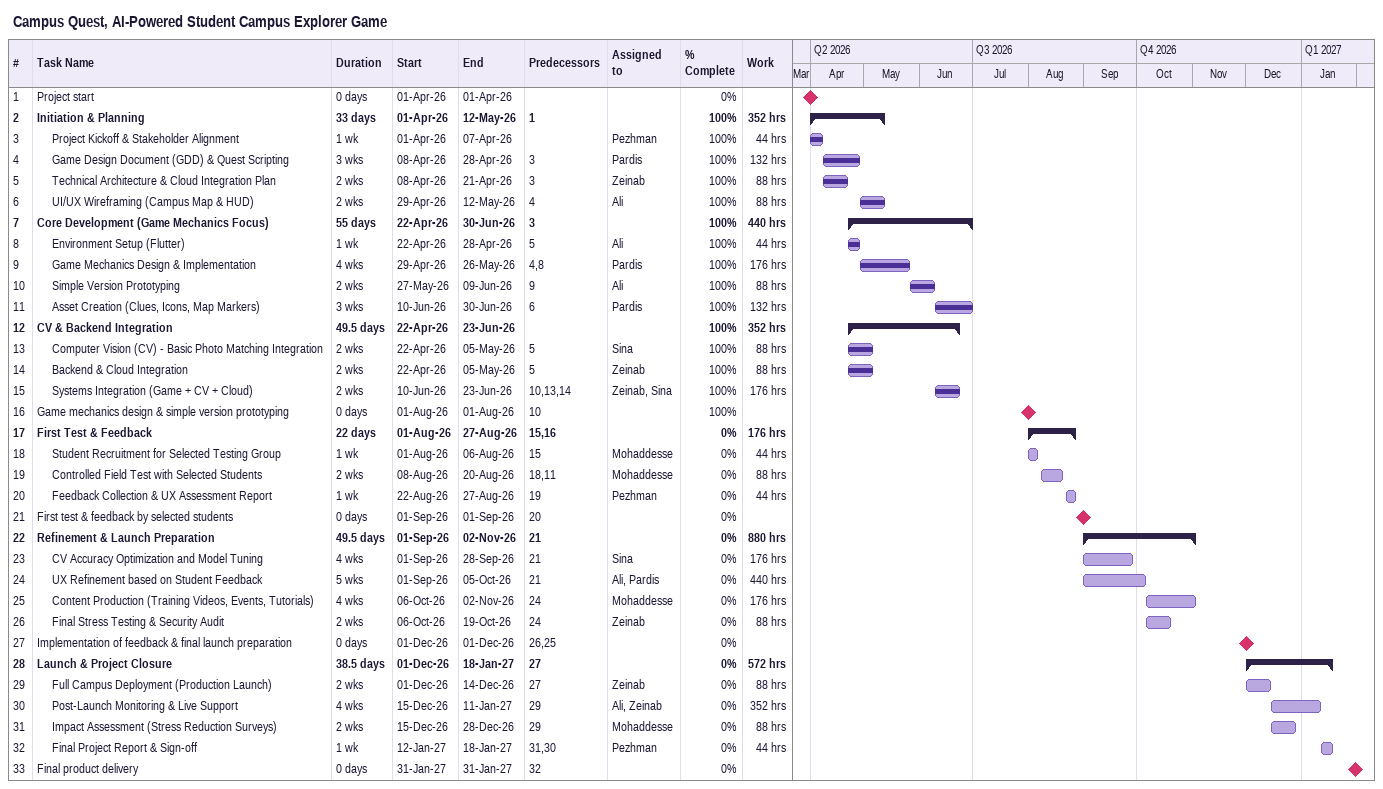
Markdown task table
Campus Quest, AI-Powered Student Campus Explorer Game

| ID | Level | Task | Duration | Start | Finish | Predecessors | Resources | % complete | Work (h) |
|---|---|---|---|---|---|---|---|---|---|
| 1 | 1 | Project start | 0d | 2026-04-01 | 2026-04-01 |  |  | 0 |  |
| 2 | 1 | **Initiation & Planning** | 33d | 2026-04-01 | 2026-05-12 | 1 |  | 100 | 352 |
| 3 | 2 | Project Kickoff & Stakeholder Alignment | 1w | 2026-04-01 | 2026-04-07 |  | Pezhman | 100 | 44 |
| 4 | 2 | Game Design Document (GDD) & Quest Scripting | 3w | 2026-04-08 | 2026-04-28 | 3 | Pardis | 100 | 132 |
| 5 | 2 | Technical Architecture & Cloud Integration Plan | 2w | 2026-04-08 | 2026-04-21 | 3 | Zeinab | 100 | 88 |
| 6 | 2 | UI/UX Wireframing (Campus Map & HUD) | 2w | 2026-04-29 | 2026-05-12 | 4 | Ali | 100 | 88 |
| 7 | 1 | **Core Development (Game Mechanics Focus)** | 55d | 2026-04-22 | 2026-06-30 | 3 |  | 100 | 440 |
| 8 | 2 | Environment Setup (Flutter) | 1w | 2026-04-22 | 2026-04-28 | 5 | Ali | 100 | 44 |
| 9 | 2 | Game Mechanics Design & Implementation | 4w | 2026-04-29 | 2026-05-26 | 4, 8 | Pardis | 100 | 176 |
| 10 | 2 | Simple Version Prototyping | 2w | 2026-05-27 | 2026-06-09 | 9 | Ali | 100 | 88 |
| 11 | 2 | Asset Creation (Clues, Icons, Map Markers) | 3w | 2026-06-10 | 2026-06-30 | 6 | Pardis | 100 | 132 |
| 12 | 1 | **CV & Backend Integration** | 49.5d | 2026-04-22 | 2026-06-23 |  |  | 100 | 352 |
| 13 | 2 | Computer Vision (CV) - Basic Photo Matching Integration | 2w | 2026-04-22 | 2026-05-05 | 5 | Sina | 100 | 88 |
| 14 | 2 | Backend & Cloud Integration | 2w | 2026-04-22 | 2026-05-05 | 5 | Zeinab | 100 | 88 |
| 15 | 2 | Systems Integration (Game + CV + Cloud) | 2w | 2026-06-10 | 2026-06-23 | 10, 13, 14 | Zeinab, Sina | 100 | 176 |
| 16 | 1 | Game mechanics design & simple version prototyping | 0d | 2026-08-01 | 2026-08-01 | 10 |  | 100 |  |
| 17 | 1 | **First Test & Feedback** | 22d | 2026-08-01 | 2026-08-27 | 15, 16 |  | 0 | 176 |
| 18 | 2 | Student Recruitment for Selected Testing Group | 1w | 2026-08-01 | 2026-08-06 | 15 | Mohaddesse | 0 | 44 |
| 19 | 2 | Controlled Field Test with Selected Students | 2w | 2026-08-08 | 2026-08-20 | 18, 11 | Mohaddesse | 0 | 88 |
| 20 | 2 | Feedback Collection & UX Assessment Report | 1w | 2026-08-22 | 2026-08-27 | 19 | Pezhman | 0 | 44 |
| 21 | 1 | First test & feedback by selected students | 0d | 2026-09-01 | 2026-09-01 | 20 |  | 0 |  |
| 22 | 1 | **Refinement & Launch Preparation** | 49.5d | 2026-09-01 | 2026-11-02 | 21 |  | 0 | 880 |
| 23 | 2 | CV Accuracy Optimization and Model Tuning | 4w | 2026-09-01 | 2026-09-28 | 21 | Sina | 0 | 176 |
| 24 | 2 | UX Refinement based on Student Feedback | 5w | 2026-09-01 | 2026-10-05 | 21 | Ali, Pardis | 0 | 440 |
| 25 | 2 | Content Production (Training Videos, Events, Tutorials) | 4w | 2026-10-06 | 2026-11-02 | 24 | Mohaddesse | 0 | 176 |
| 26 | 2 | Final Stress Testing & Security Audit | 2w | 2026-10-06 | 2026-10-19 | 24 | Zeinab | 0 | 88 |
| 27 | 1 | Implementation of feedback & final launch preparation | 0d | 2026-12-01 | 2026-12-01 | 26, 25 |  | 0 |  |
| 28 | 1 | **Launch & Project Closure** | 38.5d | 2026-12-01 | 2027-01-18 | 27 |  | 0 | 572 |
| 29 | 2 | Full Campus Deployment (Production Launch) | 2w | 2026-12-01 | 2026-12-14 | 27 | Zeinab | 0 | 88 |
| 30 | 2 | Post-Launch Monitoring & Live Support | 4w | 2026-12-15 | 2027-01-11 | 29 | Ali, Zeinab | 0 | 352 |
| 31 | 2 | Impact Assessment (Stress Reduction Surveys) | 2w | 2026-12-15 | 2026-12-28 | 29 | Mohaddesse | 0 | 88 |
| 32 | 2 | Final Project Report & Sign-off | 1w | 2027-01-12 | 2027-01-18 | 31, 30 | Pezhman | 0 | 44 |
| 33 | 1 | Final product delivery | 0d | 2027-01-31 | 2027-01-31 | 32 |  | 0 |  |
